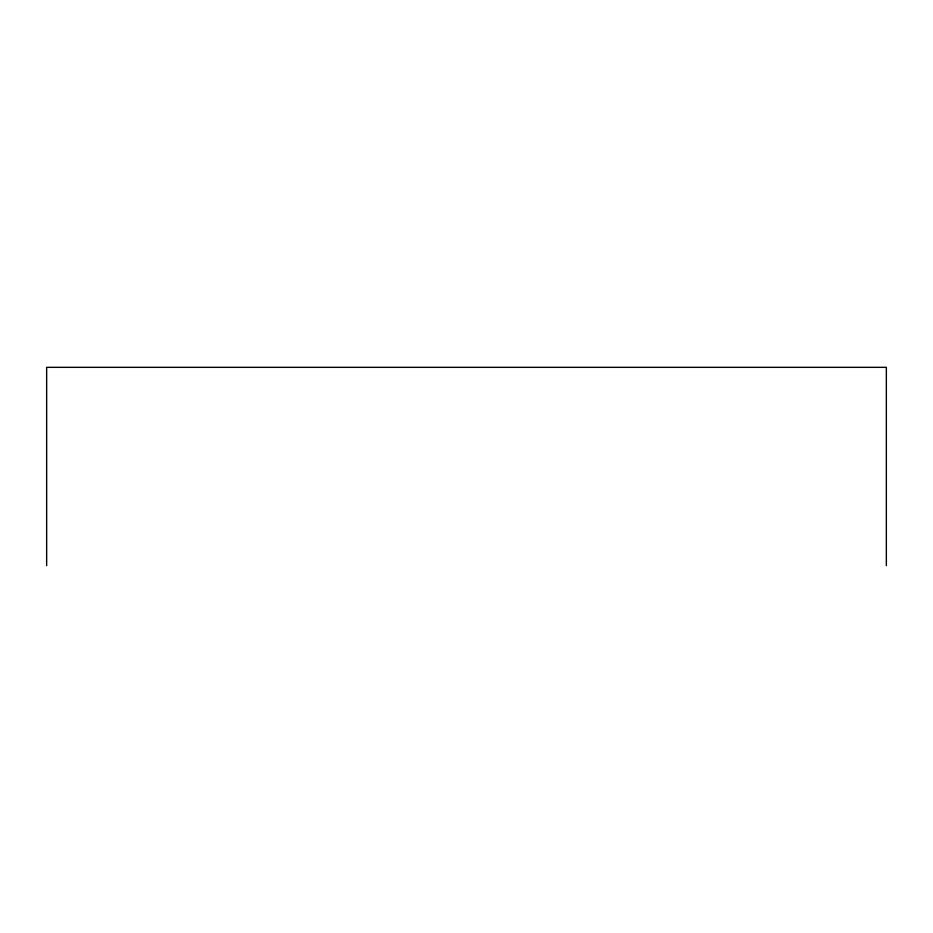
<?xml version="1.0" encoding="UTF-8"?>
<svg xmlns="http://www.w3.org/2000/svg" width="933" height="933" viewBox="0 0 933 933"><rect width="100%" height="100%" fill="white"/><g stroke="black" fill="none" stroke-linecap="round" stroke-linejoin="round"><path stroke-width="1.4" d="M886.35 565.666L886.35 367.334L46.65 367.334L46.65 565.666"/></g></svg>
